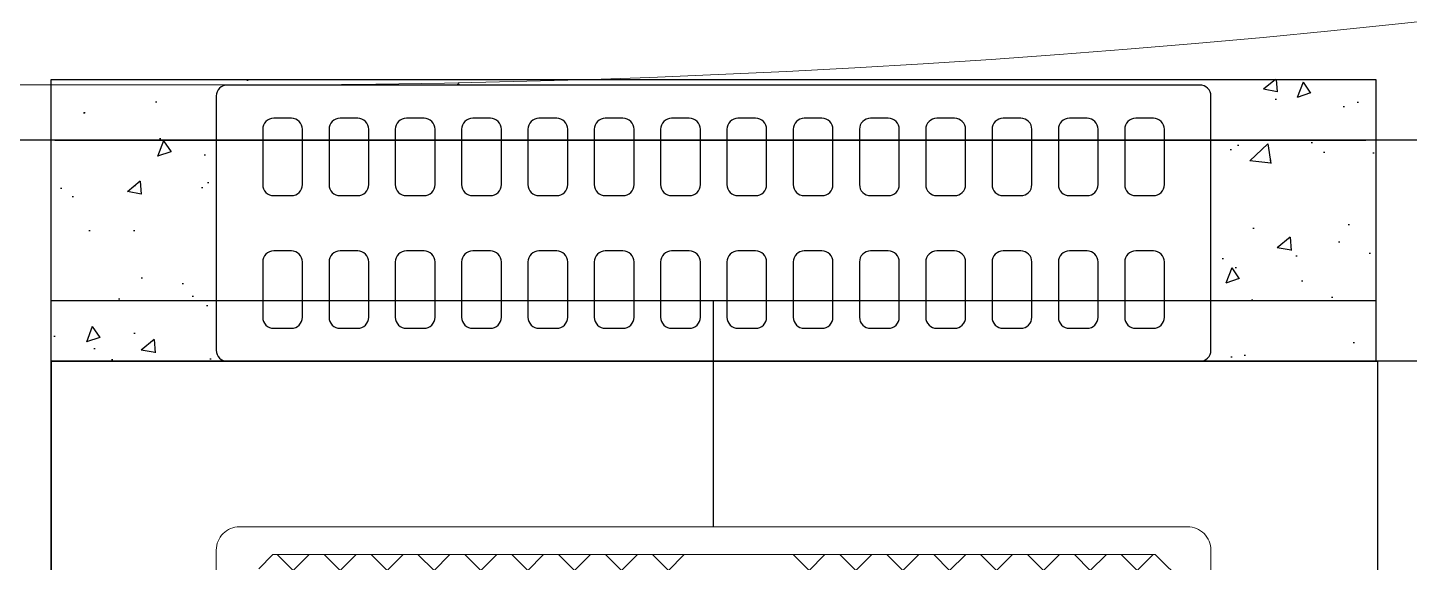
# Model space of a CAD drawing. Header units: millimetres. Extents: x -157642 to 241542, y -22875 to 31024.
# Drawn here: x 138528 to 139778, y 14693 to 15177 of the extents above; entities that cross this region are included whole.
import ezdxf

# ---------------------------------------------------------------- set-up
doc = ezdxf.new("R2010")
doc.units = ezdxf.units.MM
doc.header["$LTSCALE"] = 100
doc.header["$MEASUREMENT"] = 0
doc.linetypes.add('DASHEDX2', pattern=[1.5, 1, -0.5])
doc.layers.add('3.Curb', color=6, linetype='Continuous', lineweight=15)
doc.layers.add('Dim', color=25, linetype='Continuous', lineweight=9)
doc.layers.add('4', color=4, linetype='DASHEDX2', transparency=0.1)
doc.layers.add('8', color=8, linetype='Continuous')
doc.layers.add('DBAO', color=1, linetype='Continuous')

# ---------------------------------------------------------------- blocks, each defined once
blk = doc.blocks.new('N')
at = {"layer": 'Dim'}
for p, q in [((-0.41, 84.96), (-2.99, 87.55)), ((-0.41, 84.96), (-2.99, 87.55)), ((-0.41, 5.13), (-0.41, 84.96)), ((-1.71, 3.84), (-0.41, 5.13))]:
    blk.add_line(p, q, dxfattribs=at)
blk.add_lwpolyline([(-0.01, 90, -0.414214), (2.09, 87.9), (2.09, 2.1, -0.414214), (-0.01, 0), (-85.83, 0, -0.414214), (-87.93, 2.1), (-87.93, 87.9, -0.414214), (-85.83, 90)], format="xyb", close=True, dxfattribs=at)
for points in [[(-0.41, 84.72), (-0.44, 84.75), (-1.85, 83.33), (-0.44, 81.92), (-0.41, 81.95)], [(-0.41, 80.48), (-0.44, 80.51), (-1.85, 79.09), (-0.44, 77.68), (-0.41, 77.7)], [(-0.41, 76.24), (-0.44, 76.26), (-1.85, 74.85), (-0.44, 73.44), (-0.41, 73.46)], [(-0.41, 71.99), (-0.44, 72.02), (-1.85, 70.61), (-0.44, 69.19), (-0.41, 69.22)], [(-0.41, 67.75), (-0.44, 67.78), (-1.85, 66.36), (-0.44, 64.95), (-0.41, 64.98)], [(-0.41, 63.51), (-0.44, 63.54), (-1.85, 62.12), (-0.44, 60.71), (-0.41, 60.73)], [(-0.41, 59.27), (-0.44, 59.29), (-1.85, 57.88), (-0.44, 56.46), (-0.41, 56.49)], [(-0.41, 55.02), (-0.44, 55.05), (-1.85, 53.64), (-0.44, 52.22), (-0.41, 52.25)], [(-0.41, 42.3), (-0.44, 42.32), (-1.85, 40.91), (-0.44, 39.49), (-0.41, 39.52)], [(-0.41, 38.05), (-0.44, 38.08), (-1.85, 36.67), (-0.44, 35.25), (-0.41, 35.28)], [(-0.41, 33.81), (-0.44, 33.84), (-1.85, 32.42), (-0.44, 31.01), (-0.41, 31.04)], [(-0.41, 29.57), (-0.44, 29.59), (-1.85, 28.18), (-0.44, 26.77), (-0.41, 26.79)], [(-0.41, 25.33), (-0.44, 25.35), (-1.85, 23.94), (-0.44, 22.52), (-0.41, 22.55)], [(-0.41, 21.08), (-0.44, 21.11), (-1.85, 19.7), (-0.44, 18.28), (-0.41, 18.31)], [(-0.41, 16.84), (-0.44, 16.87), (-1.85, 15.45), (-0.44, 14.04), (-0.41, 14.06)], [(-0.41, 12.6), (-0.44, 12.62), (-1.85, 11.21), (-0.44, 9.8), (-0.41, 9.82)], [(-0.41, 8.36), (-0.44, 8.38), (-1.85, 6.97), (-0.44, 5.55), (-0.41, 5.58)]]:
    blk.add_lwpolyline(points, dxfattribs=at)
blk = doc.blocks.new('luoigang')
at = {"layer": 'DBAO'}
for points in [[(-112.5, -14.38, 0.414214), (-111.25, -15.62), (-1.25, -15.62, 0.414214), (0, -14.38), (0, 14.38, 0.414214), (-1.25, 15.62), (-111.25, 15.62, 0.414214), (-112.5, 14.38)], [(-107.25, 4.39, 0.414214), (-106, 3.14), (-104, 3.14, 0.414214), (-102.75, 4.39), (-102.75, 10.64, 0.414214), (-104, 11.89), (-106, 11.89, 0.414214), (-107.25, 10.64)], [(-99.75, 4.39, 0.414214), (-98.5, 3.14), (-96.5, 3.14, 0.414214), (-95.25, 4.39), (-95.25, 10.64, 0.414214), (-96.5, 11.89), (-98.5, 11.89, 0.414214), (-99.75, 10.64)], [(-92.25, 4.39, 0.414214), (-91, 3.14), (-89, 3.14, 0.414214), (-87.75, 4.39), (-87.75, 10.64, 0.414214), (-89, 11.89), (-91, 11.89, 0.414214), (-92.25, 10.64)], [(-84.75, 4.39, 0.414214), (-83.5, 3.14), (-81.5, 3.14, 0.414214), (-80.25, 4.39), (-80.25, 10.64, 0.414214), (-81.5, 11.89), (-83.5, 11.89, 0.414214), (-84.75, 10.64)], [(-77.25, 4.39, 0.414214), (-76, 3.14), (-74, 3.14, 0.414214), (-72.75, 4.39), (-72.75, 10.64, 0.414214), (-74, 11.89), (-76, 11.89, 0.414214), (-77.25, 10.64)], [(-69.75, 4.39, 0.414214), (-68.5, 3.14), (-66.5, 3.14, 0.414214), (-65.25, 4.39), (-65.25, 10.64, 0.414214), (-66.5, 11.89), (-68.5, 11.89, 0.414214), (-69.75, 10.64)], [(-62.25, 4.39, 0.414214), (-61, 3.14), (-59, 3.14, 0.414214), (-57.75, 4.39), (-57.75, 10.64, 0.414214), (-59, 11.89), (-61, 11.89, 0.414214), (-62.25, 10.64)], [(-54.75, 4.39, 0.414214), (-53.5, 3.14), (-51.5, 3.14, 0.414214), (-50.25, 4.39), (-50.25, 10.64, 0.414214), (-51.5, 11.89), (-53.5, 11.89, 0.414214), (-54.75, 10.64)], [(-47.25, 4.39, 0.414214), (-46, 3.14), (-44, 3.14, 0.414214), (-42.75, 4.39), (-42.75, 10.64, 0.414214), (-44, 11.89), (-46, 11.89, 0.414214), (-47.25, 10.64)], [(-39.75, 4.39, 0.414214), (-38.5, 3.14), (-36.5, 3.14, 0.414214), (-35.25, 4.39), (-35.25, 10.64, 0.414214), (-36.5, 11.89), (-38.5, 11.89, 0.414214), (-39.75, 10.64)], [(-32.25, 4.39, 0.414214), (-31, 3.14), (-29, 3.14, 0.414214), (-27.75, 4.39), (-27.75, 10.64, 0.414214), (-29, 11.89), (-31, 11.89, 0.414214), (-32.25, 10.64)], [(-24.75, 4.39, 0.414214), (-23.5, 3.14), (-21.5, 3.14, 0.414214), (-20.25, 4.39), (-20.25, 10.64, 0.414214), (-21.5, 11.89), (-23.5, 11.89, 0.414214), (-24.75, 10.64)], [(-17.25, 4.39, 0.414214), (-16, 3.14), (-14, 3.14, 0.414214), (-12.75, 4.39), (-12.75, 10.64, 0.414214), (-14, 11.89), (-16, 11.89, 0.414214), (-17.25, 10.64)], [(-9.75, 4.39, 0.414214), (-8.5, 3.14), (-6.5, 3.14, 0.414214), (-5.25, 4.39), (-5.25, 10.64, 0.414214), (-6.5, 11.89), (-8.5, 11.89, 0.414214), (-9.75, 10.64)], [(-107.25, -10.61, 0.414214), (-106, -11.86), (-104, -11.86, 0.414214), (-102.75, -10.61), (-102.75, -4.36, 0.414214), (-104, -3.11), (-106, -3.11, 0.414214), (-107.25, -4.36)], [(-99.75, -10.61, 0.414214), (-98.5, -11.86), (-96.5, -11.86, 0.414214), (-95.25, -10.61), (-95.25, -4.36, 0.414214), (-96.5, -3.11), (-98.5, -3.11, 0.414214), (-99.75, -4.36)], [(-92.25, -10.61, 0.414214), (-91, -11.86), (-89, -11.86, 0.414214), (-87.75, -10.61), (-87.75, -4.36, 0.414214), (-89, -3.11), (-91, -3.11, 0.414214), (-92.25, -4.36)], [(-84.75, -10.61, 0.414214), (-83.5, -11.86), (-81.5, -11.86, 0.414214), (-80.25, -10.61), (-80.25, -4.36, 0.414214), (-81.5, -3.11), (-83.5, -3.11, 0.414214), (-84.75, -4.36)], [(-77.25, -10.61, 0.414214), (-76, -11.86), (-74, -11.86, 0.414214), (-72.75, -10.61), (-72.75, -4.36, 0.414214), (-74, -3.11), (-76, -3.11, 0.414214), (-77.25, -4.36)], [(-69.75, -10.61, 0.414214), (-68.5, -11.86), (-66.5, -11.86, 0.414214), (-65.25, -10.61), (-65.25, -4.36, 0.414214), (-66.5, -3.11), (-68.5, -3.11, 0.414214), (-69.75, -4.36)], [(-62.25, -10.61, 0.414214), (-61, -11.86), (-59, -11.86, 0.414214), (-57.75, -10.61), (-57.75, -4.36, 0.414214), (-59, -3.11), (-61, -3.11, 0.414214), (-62.25, -4.36)], [(-54.75, -10.61, 0.414214), (-53.5, -11.86), (-51.5, -11.86, 0.414214), (-50.25, -10.61), (-50.25, -4.36, 0.414214), (-51.5, -3.11), (-53.5, -3.11, 0.414214), (-54.75, -4.36)], [(-47.25, -10.61, 0.414214), (-46, -11.86), (-44, -11.86, 0.414214), (-42.75, -10.61), (-42.75, -4.36, 0.414214), (-44, -3.11), (-46, -3.11, 0.414214), (-47.25, -4.36)], [(-39.75, -10.61, 0.414214), (-38.5, -11.86), (-36.5, -11.86, 0.414214), (-35.25, -10.61), (-35.25, -4.36, 0.414214), (-36.5, -3.11), (-38.5, -3.11, 0.414214), (-39.75, -4.36)], [(-32.25, -10.61, 0.414214), (-31, -11.86), (-29, -11.86, 0.414214), (-27.75, -10.61), (-27.75, -4.36, 0.414214), (-29, -3.11), (-31, -3.11, 0.414214), (-32.25, -4.36)], [(-24.75, -10.61, 0.414214), (-23.5, -11.86), (-21.5, -11.86, 0.414214), (-20.25, -10.61), (-20.25, -4.36, 0.414214), (-21.5, -3.11), (-23.5, -3.11, 0.414214), (-24.75, -4.36)], [(-17.25, -10.61, 0.414214), (-16, -11.86), (-14, -11.86, 0.414214), (-12.75, -10.61), (-12.75, -4.36, 0.414214), (-14, -3.11), (-16, -3.11, 0.414214), (-17.25, -4.36)], [(-9.75, -10.61, 0.414214), (-8.5, -11.86), (-6.5, -11.86, 0.414214), (-5.25, -10.61), (-5.25, -4.36, 0.414214), (-6.5, -3.11), (-8.5, -3.11, 0.414214), (-9.75, -4.36)]]:
    blk.add_lwpolyline(points, format="xyb", close=True, dxfattribs=at)
blk = doc.blocks.new('d1500')
at = {"layer": '8', "ltscale": 3}
h = blk.add_hatch(dxfattribs=at)
h.set_pattern_fill('AR-CONC', color=256, scale=0.02, angle=-90, style=0)
h.set_pattern_definition([(220, (-66.00961, -19.47576), (0.01255043, -0.14345204), [0.015, -0.165]), (275, (-66.00961, -19.47576), (-0.15043843, 0.02775027), [0.012, -0.132]), (169.5486, (-66.00856, -19.48771), (-0.1378879, -0.11570188), [0.01274804, -0.14022842]), (223.8158, (-66.04961, -19.47576), (0.0331038, -0.2134482), [0.0225, -0.2475]), (173.3644, (-66.04685, -19.49354), (-0.1948236, -0.18693254), [0.01912206, -0.2103426]), (278.8158, (-66.0496, -19.47576), (-0.1948237, -0.1869324), [0.018, -0.198]), (249, (-66.03961, -19.49576), (0.08052378, -0.11938141), [0.015, -0.165]), (304, (-66.03961, -19.49576), (-0.14503, -0.04866307), [0.012, -0.132]), (198.5486, (-66.0329, -19.5057), (-0.0645061, -0.16804453), [0.01274804, -0.14022842]), (232.5, (-66.00961, -19.475757), (-0.06657877, -0.00243197), [0, -0.1304, 0, -0.134, 0, -0.1325]), (262.5, (-66.00961, -19.47576), (-0.07888234, -0.05261391), [0, -0.0764, 0, -0.1274, 0, -0.0505]), (302.5, (-66.00961, -19.431157), (0.004510974, -0.106764487), [0, -0.05, 0, -0.156, 0, -0.207]), (312.5, (-66.00961, -19.41116), (-0.020021, -0.11663723), [0, -0.065, 0, -0.1036, 0, -0.147])])
h.paths.add_polyline_path([(-0.6014, 0), (-0.6014, 0.1995), (-0.6014, 0.2), (-0.6014, 0.2551), (-0.0014, 0.2551), (-0.0014, 0.25), (-0.4507, 0.25), (-0.4507, 0)])
h.paths.add_polyline_path([(0.4493, 0), (0.4493, 0.25), (-0.0014, 0.25), (-0.0014, 0.2551), (0.5986, 0.2551), (0.5986, 0)])
at = {"layer": '4', "ltscale": 3}
for p, q in [((-0.6, 0.2551), (0.5986, 0.2551)), ((-0.6, 0), (-0.6, 0.2551)), ((0.5986, 0.2551), (0.5986, 0)), ((-0.6, 0), (-0.6, -1.0434)), ((0.5986, 0), (-0.6, 0)), ((-0.6, 0), (-0.5711, 0)), ((0.5986, 0), (-0.6, 0))]:
    blk.add_line(p, q, dxfattribs=at)
for points in [[(-0.8, -2.6), (1.4, -2.6), (1.4, 0.2), (-0.8, 0.2)], [(-0.6, -2.4), (1.2, -2.4), (1.2, 0), (-0.6, 0)]]:
    blk.add_lwpolyline(points, close=True, dxfattribs=at)
at = {"layer": '4', "ltscale": 1.5}
blk.add_lwpolyline([(0.6, 0), (0.6, -1.2), (-0.6, -1.2), (-0.6, 0)], close=True, dxfattribs=at)
at = {"layer": '8', "ltscale": 1.5}
blk.add_line((-0.0007, -0.1497), (-0.0007, 0.0551), dxfattribs=at)
for points in [[(-0.5969, 0.2), (0.5894, 0.2)], [(-0.6, 0.0551), (0.5986, 0.0551)]]:
    blk.add_lwpolyline(points, dxfattribs=at)
at = {"xscale": 0.008000000030733645, "yscale": 0.008000000030733645, "zscale": 0.008000000030733645, "rotation": 180}
blk.add_blockref('luoigang', (-0.4507, 0.125), dxfattribs=at)
at = {"layer": '8', "ltscale": 3, "xscale": -0.01000000000931323, "yscale": 0.01000000000931323, "zscale": 0.01, "rotation": 270}
blk.add_blockref('N', (-0.4507, -0.1707), dxfattribs=at)

msp = doc.modelspace()

# ---------------------------------------------------------------- linework, layer by layer
at = {"layer": '3.Curb', "flags": 128}
msp.add_lwpolyline([(-34403.1, 30365.6), (-34380.1, 23596.2, 0.413215), (-25880.1, 15125.1), (138718.9, 15125.1, 0.414214), (148718.9, 25125.1), (148718.9, 30989.9)], format="xyb", dxfattribs=at)

# ---------------------------------------------------------------- block references
at = {"xscale": 1000, "yscale": 1000, "zscale": 1000, "rotation": 1.903094218531133e-07}
msp.add_blockref('d1500', (139149.4, 14875.1), dxfattribs=at)

doc.saveas('drawing.dxf')
